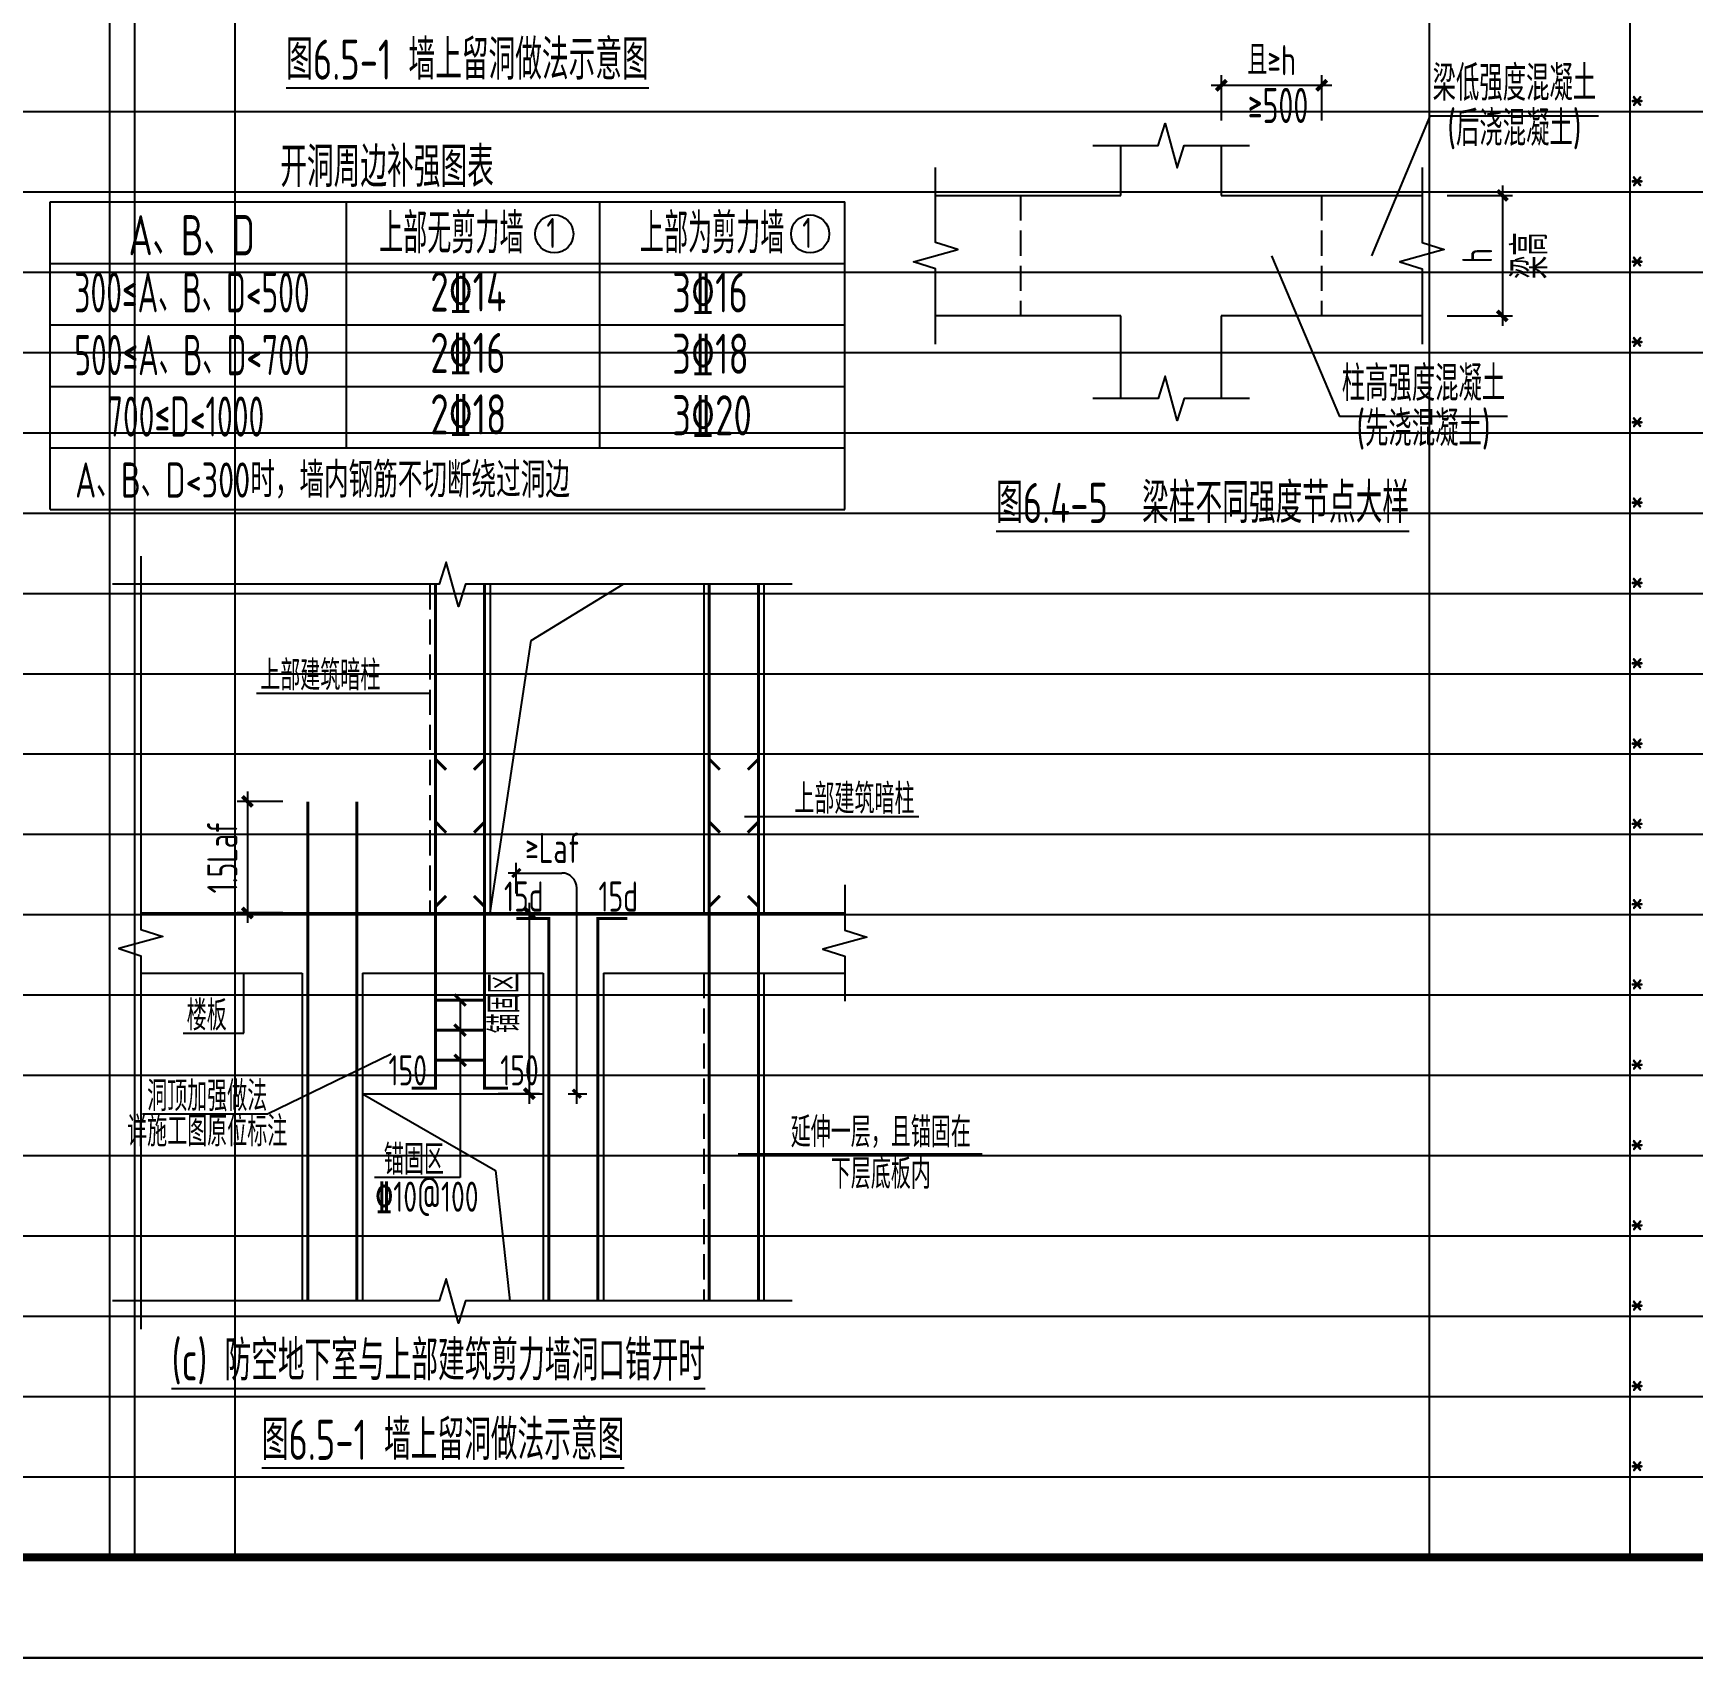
# Model space of a CAD drawing. Extents: x -502255 to 1362592, y -400300 to 332622.
# Drawn here: x 76631 to 93168, y 160126 to 176309 of the extents above; entities that cross this region are included whole.
import ezdxf
from ezdxf.enums import TextEntityAlignment as Align

# ---------------------------------------------------------------- set-up
doc = ezdxf.new("R2010")
doc.units = 0
doc.header["$LTSCALE"] = 1000
doc.header["$MEASUREMENT"] = 0
doc.linetypes.add('DASH', pattern=[0.35, 0.25, -0.1])
for name, color, linetype in [('DETL', 7, 'Continuous'), ('DETL_TEXT', 7, 'Continuous'), ('DIM', 3, 'Continuous'), ('ECA_TK', 7, 'Continuous'), ('MENCHUANG', 2, 'Continuous'), ('REIN', 1, 'Continuous'), ('REINL', 1, 'Continuous'), ('STEL_BOLT', 1, 'Continuous'), ('TEXT', 53, 'Continuous'), ('THIN', 7, 'Continuous'), ('tk', 7, 'Continuous'), ('标注', 7, 'Continuous')]:
    doc.layers.add(name, color=color, linetype=linetype)
doc.styles.add('hztxt', font='tssdeng2.shx', dxfattribs={"width": 0.7, "height": 300, "bigfont": 'tssdchn.shx'})
doc.styles.add('TSSD_Dimension', font='tssdeng.shx', dxfattribs={"width": 0.7, "bigfont": 'Tssdchn.shx'})
doc.styles.add('TSSD_Label', font='tssdeng2.shx', dxfattribs={"width": 0.7, "bigfont": 'tssdchn.shx'})
doc.styles.add('TSSD_Norm', font='tssdeng.shx', dxfattribs={"bigfont": 'hztxt.shx'})
doc.styles.add('TSSD_Rein', font='tssdeng2.shx', dxfattribs={"width": 0.7, "bigfont": 'hztxt.shx'})
doc.dimstyles.new('TSSD_100_100', dxfattribs={"dimtxt": 300, "dimasz": 100, "dimexe": 100, "dimexo": 250, "dimgap": 100, "dimtad": 1, "dimdec": 0, "dimzin": 0, "dimdsep": 46, "dimtxsty": 'TSSD_Dimension', "dimblk": 'ARCHTICK', "dimblk1": 'ARCHTICK', "dimblk2": 'ARCHTICK', "dimcen": 0, "dimdle": 100, "dimclrt": 7, "dimadec": 0, "dimazin": 0, "dimtfac": 1, "dimtdec": 0, "dimtix": 1, "dimtmove": 2, "dimatfit": 3, "dimfxl": 1, "dimtolj": 1, "dimtzin": 0, "dimarcsym": 0})
doc.dimstyles.new('TSSD_25_100', dxfattribs={"dimtxt": 300, "dimasz": 100, "dimexe": 100, "dimexo": 250, "dimgap": 100, "dimtad": 1, "dimdec": 0, "dimlfac": 0.25, "dimzin": 0, "dimdsep": 46, "dimtxsty": 'TSSD_Dimension', "dimblk": 'ARCHTICK', "dimblk1": 'ARCHTICK', "dimblk2": 'ARCHTICK', "dimcen": 0, "dimdle": 100, "dimclrt": 7, "dimadec": 0, "dimazin": 0, "dimtfac": 1, "dimtdec": 0, "dimtix": 1, "dimtmove": 2, "dimatfit": 3, "dimfxl": 1, "dimtolj": 1, "dimtzin": 0, "dimarcsym": 0})
doc.dimstyles.new('TSSD_50_100', dxfattribs={"dimtxt": 300, "dimasz": 100, "dimexe": 100, "dimexo": 250, "dimgap": 100, "dimtad": 1, "dimdec": 0, "dimlfac": 0.5, "dimzin": 0, "dimdsep": 46, "dimtxsty": 'TSSD_Dimension', "dimblk": 'ARCHTICK', "dimblk1": 'ARCHTICK', "dimblk2": 'ARCHTICK', "dimcen": 0, "dimdle": 100, "dimclrt": 7, "dimadec": 0, "dimazin": 0, "dimtfac": 1, "dimtdec": 0, "dimtix": 1, "dimtmove": 2, "dimatfit": 3, "dimfxl": 1, "dimtolj": 1, "dimtzin": 0, "dimarcsym": 0})

# ---------------------------------------------------------------- blocks, each defined once
blk = doc.blocks.new('A1_总说明分栏线')
at = {"layer": 'Defpoints', "color": 8, "lineweight": -3}
for p, q in [((23650, 54600), (23650, 1000)), ((23900, 54600), (23900, 1000)), ((24900, 54600), (24900, 1000)), ((36800, 54600), (36800, 1000)), ((38800, 54600), (38800, 1000)), ((76500, 15400), (1800, 15400)), ((76500, 14600), (1800, 14600)), ((76500, 13800), (1800, 13800)), ((76500, 13000), (1800, 13000)), ((76500, 12200), (1800, 12200)), ((76500, 11400), (1800, 11400)), ((76500, 10600), (1800, 10600)), ((76500, 9800), (1800, 9800)), ((76500, 9000), (1800, 9000)), ((76500, 8200), (1800, 8200)), ((76500, 7400), (1800, 7400)), ((76500, 6600), (1800, 6600)), ((76500, 5800), (1800, 5800)), ((76500, 5000), (1800, 5000)), ((76500, 4200), (1800, 4200)), ((76500, 3400), (1800, 3400)), ((76500, 2600), (1800, 2600)), ((76500, 2600), (1800, 2600)), ((76500, 1800), (1800, 1800))]:
    blk.add_line(p, q, dxfattribs=at)
at = {"color": 8, "lineweight": -3, "style": 'TSSD_Norm', "width": 0.8}
for p in [(38800, 15400), (38800, 14600), (38800, 13800), (38800, 13000), (38800, 12200), (38800, 11400), (38800, 10600), (38800, 9800), (38800, 9000), (38800, 8200), (38800, 7400), (38800, 6600), (38800, 5800), (38800, 5000), (38800, 4200), (38800, 3400), (38800, 2600), (38800, 1800)]:
    blk.add_text('*', height=273, dxfattribs=at).set_placement(p)
blk = doc.blocks.new('_ArchTick')
at = {"color": 0, "linetype": 'ByBlock', "const_width": 0.4}
blk.add_lwpolyline([(-0.5, -0.5), (0.5, 0.5)], dxfattribs=at)
blk = doc.blocks.new('*D1821')
at = {"layer": 'Defpoints', "color": 0, "transparency": 16777216}
for p in [(88470, 175790), (88470, 175190), (89470, 175190)]:
    blk.add_point(p, dxfattribs=at)
at = {"layer": 'DIM', "color": 0, "lineweight": -2, "transparency": 16777216}
for p, q in [((89570, 175790), (88370, 175790)), ((88470, 175440), (88470, 175890)), ((89470, 175440), (89470, 175890))]:
    blk.add_line(p, q, dxfattribs=at)
at = {"layer": 'DIM', "color": 0, "lineweight": -2, "transparency": 16777216, "xscale": 100, "yscale": 100, "zscale": 100, "rotation": 180}
blk.add_blockref('_ArchTick', (88470, 175790), dxfattribs=at)
at = {"layer": 'DIM', "color": 0, "lineweight": -2, "transparency": 16777216, "xscale": 100, "yscale": 100, "zscale": 100}
blk.add_blockref('_ArchTick', (89470, 175790), dxfattribs=at)
at = {"layer": 'DIM', "color": 7, "transparency": 16777216, "insert": (88970, 176040), "char_height": 300, "attachment_point": 5, "style": 'TSSD_Dimension'}
blk.add_mtext('\\A1;且≥h', dxfattribs=at)
blk = doc.blocks.new('*D1822')
at = {"layer": 'Defpoints', "color": 0, "transparency": 16777216}
for p in [(90470, 174693), (90470, 173493), (91270, 173493)]:
    blk.add_point(p, dxfattribs=at)
at = {"layer": 'DIM', "color": 0, "lineweight": -2, "transparency": 16777216}
for p, q in [((90720, 174693), (91370, 174693)), ((91270, 174793), (91270, 173393)), ((90720, 173493), (91370, 173493))]:
    blk.add_line(p, q, dxfattribs=at)
at = {"layer": 'DIM', "color": 0, "lineweight": -2, "transparency": 16777216, "xscale": 100, "yscale": 100, "zscale": 100}
for p, rotation in [((91270, 174693), 90), ((91270, 173493), 270)]:
    blk.add_blockref('_ArchTick', p, dxfattribs=dict(at, rotation=rotation))
at = {"layer": 'DIM', "color": 7, "transparency": 16777216, "insert": (91020, 174093), "char_height": 300, "attachment_point": 5, "rotation": 90, "style": 'TSSD_Dimension'}
blk.add_mtext('\\A1;h', dxfattribs=at)
blk = doc.blocks.new('10B_A1')
at = {"layer": 'ECA_TK'}
blk.add_lwpolyline([(0, 0), (841, 0), (841, 594), (0, 594)], close=True, dxfattribs=at)
at = {"layer": 'ECA_TK', "const_width": 0.8}
blk.add_lwpolyline([(831, 10), (831, 584), (18, 584), (18, 10)], close=True, dxfattribs=at)
blk = doc.blocks.new('*D1900')
at = {"layer": 'Defpoints', "color": 0, "transparency": 16777216}
for p in [(79367, 168656), (78765, 167546), (79367, 167546)]:
    blk.add_point(p, dxfattribs=at)
at = {"layer": 'DIM', "color": 0, "lineweight": -2, "transparency": 16777216}
for p, q in [((78765, 168756), (78765, 167446)), ((79117, 168656), (78665, 168656)), ((79117, 167546), (78665, 167546))]:
    blk.add_line(p, q, dxfattribs=at)
at = {"layer": 'DIM', "color": 0, "lineweight": -2, "transparency": 16777216, "xscale": 100, "yscale": 100, "zscale": 100}
for p, rotation in [((78765, 168656), 90), ((78765, 167546), 270)]:
    blk.add_blockref('_ArchTick', p, dxfattribs=dict(at, rotation=rotation))
at = {"layer": 'DIM', "color": 7, "transparency": 16777216, "insert": (78515, 168101), "char_height": 300, "attachment_point": 5, "rotation": 90, "style": 'TSSD_Dimension'}
blk.add_mtext('\\A1;1.5Laf', dxfattribs=at)
blk = doc.blocks.new('*D1901')
at = {"layer": 'Defpoints', "color": 0, "transparency": 16777216}
for p in [(81015, 167546), (81575, 167546), (81015, 165746)]:
    blk.add_point(p, dxfattribs=at)
at = {"layer": 'DETL', "color": 0, "lineweight": -2, "transparency": 16777216}
for p, q in [((81265, 167546), (81675, 167546)), ((81575, 165646), (81575, 167646)), ((81265, 165746), (81675, 165746))]:
    blk.add_line(p, q, dxfattribs=at)
at = {"layer": 'DETL', "color": 0, "lineweight": -2, "transparency": 16777216, "xscale": 100, "yscale": 100, "zscale": 100}
for p, rotation in [((81575, 167546), 90), ((81575, 165746), 270)]:
    blk.add_blockref('_ArchTick', p, dxfattribs=dict(at, rotation=rotation))
at = {"layer": 'DETL', "color": 7, "transparency": 16777216, "insert": (81325, 166646), "char_height": 300, "attachment_point": 5, "rotation": 90, "style": 'TSSD_Dimension'}
blk.add_mtext('\\A1;锚固区', dxfattribs=at)

msp = doc.modelspace()

# ---------------------------------------------------------------- linework, layer by layer
for p, q in [((76799.1, 174628.7), (84718, 174628.7)), ((76799.1, 171566.4), (76799.1, 174628.7)), ((79754.1, 172178.8), (79754.1, 174628.7)), ((82278.2, 172178.8), (82278.2, 174628.7)), ((84718, 171566.4), (84718, 174628.7)), ((76799.1, 174016.2), (84718, 174016.2)), ((76799.1, 173403.7), (84718, 173403.7)), ((76799.1, 172791.3), (84718, 172791.3)), ((76799.1, 172178.8), (84718, 172178.8)), ((76799.1, 171566.4), (84718, 171566.4))]:
    msp.add_line(p, q)
at = {"color": 0, "linetype": 'ByBlock', "const_width": 32}
for points in [[(80827.8, 166734.5), (80940.9, 166621.4)], [(80827.8, 166434.5), (80940.9, 166321.4)], [(80827.8, 166134.5), (80940.9, 166021.4)]]:
    msp.add_lwpolyline(points, dxfattribs=at)
for centre in [(81823.4, 174310.1), (84372.7, 174310.1)]:
    msp.add_circle(centre, 190)
at = {"layer": 'DETL'}
for p, q in [((87469.5, 174693.3), (87469.5, 175189.8)), ((88469.5, 175189.8), (88469.5, 174693.3)), ((85623.3, 174693.3), (87469.5, 174693.3)), ((88469.5, 174693.3), (90469.5, 174693.3)), ((87469.5, 173493.3), (85623.3, 173493.3)), ((87469.5, 172671.9), (87469.5, 173493.3)), ((88469.5, 173493.3), (88469.5, 172671.9)), ((90469.5, 173493.3), (88469.5, 173493.3)), ((81594, 170259.1), (82508.5, 170819.8)), ((81184.3, 167545.7), (81594, 170259.1)), ((81445, 167740.7), (81445, 168043.8)), ((81445, 167943.8), (81365, 167943.8)), ((81445, 167943.8), (81897, 167943.8)), ((82047, 165645.7), (82047, 167793.8)), ((80884.3, 166677.9), (80884.3, 164911.8)), ((79912.4, 165745.7), (81238.3, 164979)), ((81962.4, 165745.7), (82147, 165745.7)), ((80884.3, 164911.8), (80031.8, 164911.8)), ((81238.3, 164979), (81379.6, 163680.9))]:
    msp.add_line(p, q, dxfattribs=at)
at = {"layer": 'DETL', "linetype": 'DASH'}
for p, q in [((86469.5, 174693.3), (86469.5, 173493.3)), ((89469.5, 174693.3), (89469.5, 173493.3))]:
    msp.add_line(p, q, dxfattribs=at)
at = {"layer": 'DETL'}
msp.add_arc((81897, 167793.8), 150, 0, 90, dxfattribs=at)
at = {"layer": 'DETL_TEXT'}
for p, q in [((89969.5, 174093.3), (90550.8, 175481.9)), ((92229.1, 175481.9), (90550.8, 175481.9)), ((88969.5, 174093.3), (89646.8, 172490.7)), ((91321.3, 172490.7), (89646.8, 172490.7))]:
    msp.add_line(p, q, dxfattribs=at)
at = {"layer": 'MENCHUANG', "linetype": 'DASH'}
for p, q in [((80584.3, 170819.8), (80584.3, 167545.7)), ((83312.4, 166945.7), (83312.4, 163680.9))]:
    msp.add_line(p, q, dxfattribs=at)
at = {"layer": 'MENCHUANG'}
for p, q in [((81184.3, 170819.8), (81184.3, 167545.7)), ((83312.4, 170819.8), (83312.4, 167545.7)), ((83912.4, 170819.8), (83912.4, 167545.7)), ((77702.8, 167545.7), (84718.8, 167545.7)), ((77702.8, 166945.7), (79312.4, 166945.7)), ((79312.4, 166945.7), (79312.4, 163680.9)), ((79912.4, 166945.7), (81712.4, 166945.7)), ((79912.4, 166945.7), (79912.4, 163680.9)), ((81712.4, 166945.7), (81712.4, 163680.9)), ((82312.4, 166945.7), (84718.8, 166945.7)), ((82312.4, 166945.7), (82312.4, 163680.9)), ((83912.4, 166945.7), (83912.4, 163680.9)), ((79912.4, 165745.7), (81712.4, 165745.7))]:
    msp.add_line(p, q, dxfattribs=at)
at = {"layer": 'REIN', "const_width": 30}
for points in [[(81129.3, 170819.8), (81129.3, 167609.8), (81023.3, 167715.8)], [(83857.4, 170819.8), (83857.4, 167609.8), (83751.3, 167715.8)], [(81023.3, 168972.4), (81129.3, 169078.4), (81129.3, 165800.7), (81360.7, 165800.7)], [(83751.3, 168972.4), (83857.4, 169078.4), (83857.4, 163680.9)], [(79367.4, 163680.9), (79367.4, 168655.9)], [(79857.4, 168655.9), (79857.4, 163680.9)], [(81023.3, 168346.6), (81129.3, 168452.7), (81129.3, 165800.7), (81360.7, 165800.7)], [(83751.3, 168346.6), (83857.4, 168452.7), (83857.4, 166945.7)], [(82551.6, 167490.7), (82257.4, 167490.7), (82257.4, 163680.9)]]:
    msp.add_lwpolyline(points, dxfattribs=at)
at = {"layer": 'REINL', "const_width": 30}
for points in [[(80745.4, 167715.8), (80639.3, 167609.8), (80639.3, 170819.8)], [(83473.5, 167715.8), (83367.4, 167609.8), (83367.4, 170819.8)], [(80400.9, 165800.7), (80639.3, 165800.7), (80639.3, 169078.4), (80745.4, 168972.4)], [(83367.4, 163680.9), (83367.4, 169078.4), (83473.5, 168972.4)], [(80400.9, 165800.7), (80639.3, 165800.7), (80639.3, 168452.7), (80745.4, 168346.6)], [(83367.4, 166945.7), (83367.4, 168452.7), (83473.5, 168346.6)], [(81767.4, 163680.9), (81767.4, 167490.7), (81445, 167490.7)], [(80639.3, 166677.9), (81129.3, 166677.9)], [(80639.3, 166377.9), (81129.3, 166377.9)], [(80639.3, 166077.9), (81129.3, 166077.9)]]:
    msp.add_lwpolyline(points, dxfattribs=at)
at = {"layer": 'STEL_BOLT'}
msp.add_lwpolyline([(53741.8, 219526.2), (137841.8, 219526.2), (137841.8, 160126.2), (53741.8, 160126.2)], close=True, dxfattribs=at)
at = {"layer": 'THIN'}
for points in [[(87189.5, 175189.8), (87839.5, 175189.8), (87909.5, 175409.8), (88029.5, 174969.8), (88099.5, 175189.8), (88749.5, 175189.8)], [(85623.3, 173213.3), (85623.3, 173963.3), (85403.3, 174033.3), (85843.3, 174153.3), (85623.3, 174223.3), (85623.3, 174973.3)], [(90469.5, 174973.3), (90469.5, 174223.3), (90689.5, 174153.3), (90249.5, 174033.3), (90469.5, 173963.3), (90469.5, 173213.3)], [(88749.5, 172671.9), (88099.5, 172671.9), (88029.5, 172451.9), (87909.5, 172891.9), (87839.5, 172671.9), (87189.5, 172671.9)], [(84192.4, 170819.8), (80937.6, 170819.8), (80867.6, 170599.8), (80747.6, 171039.8), (80677.6, 170819.8), (77422.8, 170819.8)], [(77702.8, 171099.8), (77702.8, 167380.4), (77922.8, 167310.4), (77482.8, 167190.4), (77702.8, 167120.4), (77702.8, 163400.9)], [(84718.8, 167825.7), (84718.8, 167375.7), (84938.8, 167305.7), (84498.8, 167185.7), (84718.8, 167115.7), (84718.8, 166665.7)], [(84192.4, 163680.9), (80937.6, 163680.9), (80867.6, 163460.9), (80747.6, 163900.9), (80677.6, 163680.9), (77422.8, 163680.9)]]:
    msp.add_lwpolyline(points, dxfattribs=at)
at = {"layer": '标注'}
for p, q in [((78856.8, 169735.2), (80584.3, 169735.2)), ((83718.7, 168505.4), (85457.2, 168505.4)), ((78729, 166347.3), (78729, 166945.7)), ((78125.2, 166347.3), (78729, 166347.3)), ((78964.2, 165544.1), (80197.4, 166142.5)), ((77720.6, 165544.1), (78964.2, 165544.1)), ((83654, 165145), (86085.5, 165145))]:
    msp.add_line(p, q, dxfattribs=at)

# ---------------------------------------------------------------- block references
at = {"layer": 'Defpoints'}
msp.add_blockref('A1_总说明分栏线', (53741.8, 160126.2), dxfattribs=at)
at = {"layer": 'DETL', "xscale": 80, "yscale": 80, "zscale": 80}
msp.add_blockref('_ArchTick', (81445, 167943.8), dxfattribs=at)
at = {"layer": 'DETL', "xscale": 80, "yscale": 80, "zscale": 80, "rotation": 270}
msp.add_blockref('_ArchTick', (82047, 165745.7), dxfattribs=at)
at = {"layer": 'tk', "xscale": 100, "yscale": 100, "zscale": 100}
msp.add_blockref('10B_A1', (53741.8, 160126.2), dxfattribs=at)

# ---------------------------------------------------------------- texts
for s, height, style, width, p in [('开洞周边补强图表', 400, 'hztxt', 0.7, (79092.9, 174777.8)), ('A、B、D', 400, 'TSSD_Rein', 0.7, (77581.4, 174097.3)), ('上部无剪力墙', 400, 'TSSD_Rein', 0.6, (80077.5, 174115.2)), ('1', 300, 'TSSD_Rein', 0.7, (81744.8, 174169.7)), ('上部为剪力墙', 400, 'TSSD_Rein', 0.6, (82676.5, 174115.2)), ('1', 300, 'TSSD_Rein', 0.7, (84294.1, 174169.7)), ('300≤A、B、D<500', 400, 'TSSD_Rein', 0.6, (77040.6, 173528.3)), ('2\x8414', 400, 'TSSD_Rein', 0.7, (80588.1, 173537.2)), ('3\x8416', 400, 'TSSD_Rein', 0.7, (82998.1, 173528.2)), ('2\x8416', 400, 'TSSD_Rein', 0.7, (80588.1, 172924.8)), ('3\x8418', 400, 'TSSD_Rein', 0.7, (82998.1, 172915.8)), ('500≤A、B、D<700', 400, 'TSSD_Rein', 0.6, (77040.6, 172903)), ('700≤D<1000', 400, 'TSSD_Rein', 0.6, (77365.6, 172290.6)), ('2\x8418', 400, 'TSSD_Rein', 0.7, (80588.1, 172312.3)), ('3\x8420', 400, 'TSSD_Rein', 0.7, (82998.1, 172303.3)), ('A、B、D<300时，墙内钢筋不切断绕过洞边', 350, 'TSSD_Rein', 0.7, (77049.4, 171683.6))]:
    msp.add_text(s, height=height, dxfattribs=dict(style=style, width=width)).set_placement(p)
at = {"layer": 'DETL', "color": 7, "insert": (81808.5, 168193.8), "char_height": 300, "attachment_point": 5, "style": 'TSSD_Dimension'}
msp.add_mtext('\\A1;≥Laf', dxfattribs=at)
at = {"layer": 'DETL_TEXT', "style": 'TSSD_Label', "width": 0.7}
for s, p in [('梁低强度混凝土', (91389.9, 175531.9)), ('(后浇混凝土)', (91389.9, 175081.9)), ('柱高强度混凝土', (90484.1, 172540.7)), ('(先浇混凝土)', (90484.1, 172090.7))]:
    msp.add_text(s, height=350, dxfattribs=at).set_placement(p, align=Align.BOTTOM_CENTER)
at = {"layer": 'DETL_TEXT', "style": 'TSSD_Label', "width": 0.65}
msp.add_text('≥500', height=350, dxfattribs=at).set_placement((89034.8, 175415.1), align=Align.CENTER)
at = {"layer": 'DIM', "color": 7, "insert": (91544.5, 174093.3), "char_height": 350, "attachment_point": 5, "rotation": 90, "style": 'TSSD_Dimension'}
msp.add_mtext('梁高', dxfattribs=at)
at = {"layer": 'TEXT', "style": 'TSSD_Label', "width": 0.7}
for s, p in [('%%u图6.5-1 墙上留洞做法示意图', (80958.1, 175726.7)), ('%%U(c) 防空地下室与上部建筑剪力墙洞口错开时', (80667.4, 162768.6)), ('%%u图6.5-1 墙上留洞做法示意图', (80715, 161977.9))]:
    msp.add_text(s, height=400, dxfattribs=at).set_placement(p, align=Align.BOTTOM_CENTER)
msp.add_text('%%U图6.4-5  梁柱不同强度节点大样', height=400, dxfattribs=at).set_placement((88282.7, 171430.6), align=Align.CENTER)
at = {"layer": '标注', "style": 'TSSD_Label', "width": 0.7}
for s, p in [('上部建筑暗柱', (79491.3, 169912.5)), ('上部建筑暗柱', (84814.2, 168682.8)), ('15d', (81519.1, 167709.4)), ('15d', (82460.5, 167709.4)), ('楼板', (78360.2, 166524.7)), ('150', (80362.8, 165978)), ('150', (81476.5, 165978)), ('洞顶加强做法', (78364.8, 165721.5)), ('详施工图原位标注', (78364.8, 165370.3)), ('延伸一层，且锚固在', (85076.7, 165362.3)), ('锚固区', (80424.6, 165089.2)), ('下层底板内', (85076.7, 164948.4)), ('\x8410@100', (80553.9, 164719.4))]:
    msp.add_text(s, height=300, dxfattribs=at).set_placement(p, align=Align.MIDDLE_CENTER)

# ---------------------------------------------------------------- dimensions: what is measured, and where the dimension line sits
at = {"layer": 'DETL'}
dim = msp.add_linear_dim(base=(81574.6, 167545.7), p1=(81014.9, 165745.7), p2=(81014.9, 167545.7), angle=90, text='锚固区', dimstyle='TSSD_100_100', dxfattribs=at)
dim.commit()
dim.dimension.update_dxf_attribs({"geometry": '*D1901', "text_midpoint": (81324.6, 166645.7)})
at = {"layer": 'DIM'}
dim = msp.add_linear_dim(base=(88469.5, 175789.8), p1=(89469.5, 175189.8), p2=(88469.5, 175189.8), text='且≥h', dimstyle='TSSD_25_100', dxfattribs=at)
dim.commit()
dim.dimension.update_dxf_attribs({"geometry": '*D1821', "text_midpoint": (88969.5, 176039.8), "dimtype": 160})
dim = msp.add_linear_dim(base=(91269.5, 173493.3), p1=(90469.5, 174693.3), p2=(90469.5, 173493.3), angle=90, text='h', dimstyle='TSSD_25_100', dxfattribs=at)
dim.commit()
dim.dimension.update_dxf_attribs({"geometry": '*D1822', "text_midpoint": (91019.5, 174093.3), "dimtype": 160})
dim = msp.add_linear_dim(base=(78764.6, 167545.7), p1=(79367.4, 168655.9), p2=(79367.4, 167545.7), angle=90, text='1.5Laf', dimstyle='TSSD_50_100', dxfattribs=at)
dim.commit()
dim.dimension.update_dxf_attribs({"geometry": '*D1900', "text_midpoint": (78514.6, 168100.8)})

doc.saveas('drawing.dxf')
